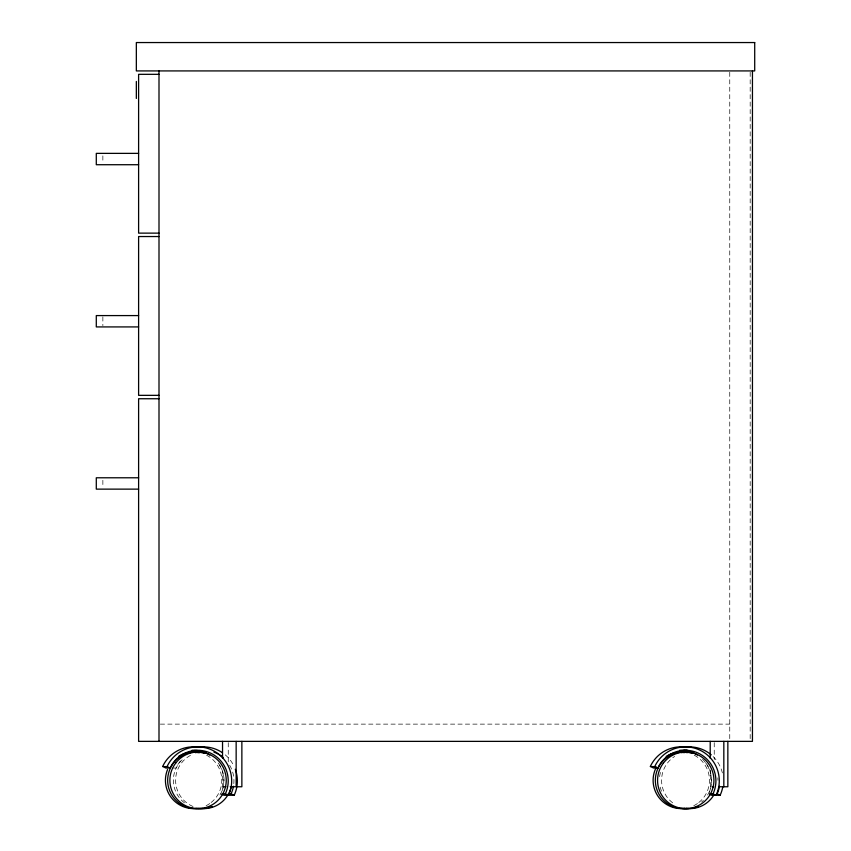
<?xml version="1.0" encoding="UTF-8"?>
<svg xmlns="http://www.w3.org/2000/svg" width="851" height="851" viewBox="0 0 851 851"><rect width="100%" height="100%" fill="white"/><g stroke="black" fill="none" stroke-linecap="round" stroke-linejoin="round"><path stroke-width="0.64" stroke-dasharray="4.25 3.19" d="M160.328 724.127L729.754 724.127M223.451 786.76L222.536 786.76L222.536 771.197M710.447 786.76L710.213 769.9M172.657 768.017L175.987 768.059A30.562 30.455 -89.3 0 1 181.944 759.262M750.178 72.25L750.178 738.721M729.754 72.25L729.754 738.721M714.234 742.668L714.234 759.528M228.249 742.668L228.249 762.124M102.865 155.893L102.865 162.201M102.865 316.838L102.865 325.667M102.865 480.304L102.865 486.612M702.575 759.198A30.562 30.455 -89.3 0 1 711.01 786.186M710.521 788.409A30.562 30.455 -89.3 0 1 709.053 792.76M705.841 763.049A28.306 28.189 90 0 1 705.841 797.61M703.405 800.387A28.306 28.189 90 0 1 701.586 802.057M694.256 755.199A28.306 28.189 90 0 1 698.405 802.823M697.426 803.535A28.306 28.189 90 0 1 692.044 806.493M713.117 756.55A33.955 33.838 -89.3 0 1 722.382 772.931M672.652 802.823A28.306 28.189 90 0 1 674.662 756.433M717.84 777.846A28.306 28.189 90 0 1 717.957 780.324M661.514 791.196A28.306 28.189 90 0 1 659.599 784.037M659.599 776.612A28.306 28.189 90 0 1 661.514 769.453M219.547 765.209A30.562 30.455 -89.3 0 1 220.92 793.792M218.164 763.049A28.306 28.189 90 0 1 221.366 768.325M221.866 769.453A28.306 28.189 90 0 1 218.164 797.61M206.58 755.199A28.306 28.189 90 0 1 210.729 802.823M209.74 803.535A28.306 28.189 90 0 1 204.368 806.493M229.696 765.272A30.562 30.455 -89.3 0 1 233.653 785.122M225.26 754.848A33.955 33.838 -89.3 0 1 233.812 765.772M193.028 806.493A28.306 28.189 90 0 1 193.028 754.167M184.444 802.823A28.306 28.189 90 0 1 184.444 757.837"/><path stroke-width="1.28" d="M158.999 74.324L138.607 74.324L138.607 233.131L158.999 233.131M138.607 153.371L96.291 153.371L96.291 164.722L138.607 164.722M158.999 236.535L138.607 236.535L138.607 395.343L158.999 395.343M138.607 315.583L96.291 315.583L96.291 326.922L138.607 326.922M158.999 398.747L138.607 398.747L138.607 741.37L752.444 741.37L752.444 70.92M138.607 477.783L96.291 477.783L96.291 489.134L138.607 489.134M224.526 786.76L225.941 786.76M230.238 786.76L236.153 786.76L236.153 741.37M236.823 786.76L241.865 786.76L241.865 741.37M712.202 786.76L713.617 786.76M718.787 786.76L727.85 786.76L727.85 741.37M709.766 793.834L713.085 793.877L716.148 795.313M722.786 786.824A33.955 33.838 -89.3 0 1 720.106 795.281L711.723 795.26L709.681 794.302M228.908 793.845L231.121 793.877L234.185 795.313A33.955 33.838 -89.3 0 0 235.301 769.283M222.09 793.834L225.409 793.877L228.472 795.313A33.955 33.838 -89.3 0 0 212.08 750.071A33.955 33.838 -89.3 0 0 167.073 766.56M228.472 795.313L224.047 795.26L222.005 794.302M234.185 795.313L229.759 795.26L227.717 794.302M720.18 795.313L717.116 793.877A30.562 30.455 -89.3 0 0 719.457 786.239M723.829 741.37L723.829 786.76M710.213 741.37L710.213 758.23M222.536 741.37L222.536 758.23M158.999 70.92L158.999 741.37M136.341 81.441L136.341 98.461M654.749 766.56A33.955 33.838 -89.3 0 1 699.756 750.071A33.955 33.838 -89.3 0 1 716.074 795.281M657.823 767.996A30.562 30.455 -89.3 0 1 698.341 753.167A30.562 30.455 -89.3 0 1 713.021 793.845M650.324 766.506A33.955 33.838 -89.3 0 1 686.927 747.348M679.715 750.263A30.562 30.455 -89.3 0 1 697.405 755.039M687.183 808.386A28.306 28.189 90 0 1 655.44 777.867A28.306 28.189 90 0 1 691.969 753.326M684.959 808.386A28.306 28.189 90 0 1 656.312 767.219M666.195 756.433A28.306 28.189 90 0 1 687.363 752.688M684.055 747.327A33.955 33.838 -89.3 0 1 711.245 754.848M679.63 747.263A33.955 33.838 -89.3 0 1 690.948 747.348M683.747 750.263A30.562 30.455 -89.3 0 1 687.736 750.359M679.087 752.135A30.562 30.455 -89.3 0 1 686.853 750.412M683.693 752.688A28.306 28.189 90 0 1 693.427 752.263M713.5 795.589A28.306 28.189 90 0 1 686.097 808.386M681.47 752.688A28.306 28.189 90 0 1 689.991 752.135M698.288 806.493A28.306 28.189 90 0 1 694.81 807.673M691.203 808.386A28.306 28.189 90 0 1 683.885 808.386M681.662 752.263A28.306 28.189 90 0 1 688.98 752.263M688.98 808.386A28.306 28.189 90 0 1 681.662 808.386M170.147 767.996A30.562 30.455 -89.3 0 1 210.654 753.167A30.562 30.455 -89.3 0 1 225.345 793.845M162.647 766.506A33.955 33.838 -89.3 0 1 199.251 747.348M192.039 750.263A30.562 30.455 -89.3 0 1 209.729 755.039M199.506 808.386A28.306 28.189 90 0 1 167.764 777.867A28.306 28.189 90 0 1 204.283 753.326M197.283 808.386A28.306 28.189 90 0 1 167.594 769.453M178.519 756.433A28.306 28.189 90 0 1 199.687 752.688M198.07 747.327A33.955 33.838 -89.3 0 1 222.217 752.561M193.634 747.263A33.955 33.838 -89.3 0 1 204.963 747.348M213.941 752.146A30.562 30.455 -89.3 0 1 223.09 757.454M233.472 786.239A30.562 30.455 -89.3 0 1 231.057 793.845M193.103 752.135A30.562 30.455 -89.3 0 1 199.559 750.55M197.709 752.688A28.306 28.189 90 0 1 205.006 752.05M231.291 786.473A28.306 28.189 90 0 1 228.759 793.44M227.515 795.589A28.306 28.189 90 0 1 200.113 808.386M195.485 752.688A28.306 28.189 90 0 1 202.783 752.05M212.303 806.493A28.306 28.189 90 0 1 208.825 807.673M205.219 808.386A28.306 28.189 90 0 1 197.889 808.386M195.666 752.263A28.306 28.189 90 0 1 202.995 752.263M202.995 808.386A28.306 28.189 90 0 1 195.666 808.386M754.709 42.55L136.341 42.55L136.341 70.92L754.709 70.92L754.709 42.55M654.887 766.623L650.451 766.56L653.515 767.996L657.951 768.059L654.887 766.623M167.2 766.623L162.775 766.56L165.839 767.996L170.264 768.059L167.2 766.623M663.365 763.113A28.306 28.189 90 0 0 682.077 808.386A28.306 28.189 90 0 0 711.776 769.485A28.306 28.189 90 0 0 663.365 763.113M175.689 763.113A28.306 28.189 90 0 0 194.4 808.386A28.306 28.189 90 0 0 224.1 769.485A28.306 28.189 90 0 0 175.689 763.113"/></g></svg>
